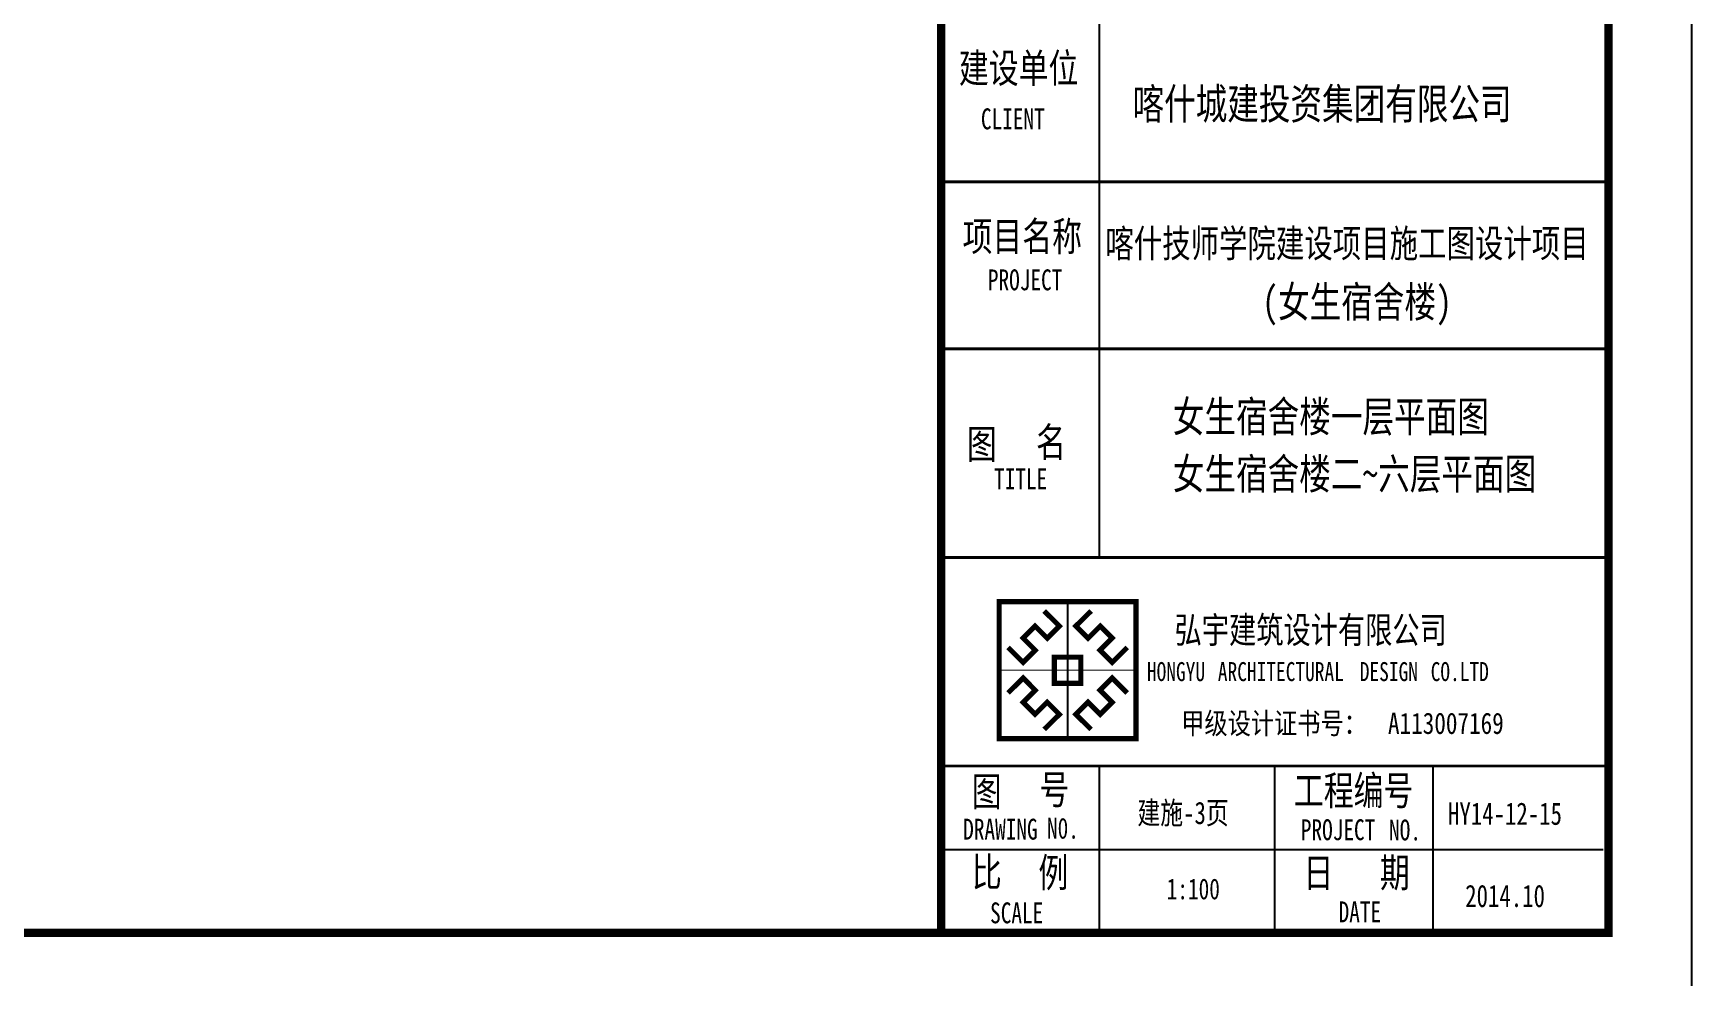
# Model space of a CAD drawing. Extents: x 30064 to 135164, y 17999 to 492668.
# Drawn here: x 94295 to 114181, y 196674 to 207980 of the extents above; entities that cross this region are included whole.
import ezdxf

# ---------------------------------------------------------------- set-up
doc = ezdxf.new("R2010")
doc.units = 0
doc.header["$LTSCALE"] = 1000
doc.header["$MEASUREMENT"] = 0
for name, color, linetype in [('PUB_TITLE', 7, 'Continuous'), ('TK', 126, 'Continuous'), ('TWT_TITLE', 7, 'Continuous')]:
    doc.layers.add(name, color=color, linetype=linetype)
doc.styles.add('-宋体', font='', dxfattribs={"width": 0.8})
doc.styles.add('_TEL_DIM', font='simhei.ttf', dxfattribs={"width": 0.8, "height": 3.5})
doc.styles.get('-宋体').set_extended_font_data('SimSun')

# ---------------------------------------------------------------- blocks, each defined once
blk = doc.blocks.new('logo')
at = {"color": 6}
blk.add_line((1004, 2011), (1004, 0), dxfattribs=at)
at = {"color": 6, "const_width": 74.6}
for points in [[(0, 2011), (2008, 2011), (2008, 0), (0, 0)], [(809, 1198), (1199, 1198), (1199, 813), (809, 813)]]:
    blk.add_lwpolyline(points, close=True, dxfattribs=at)
at = {"color": 6}
blk.add_lwpolyline([(0, 2011), (2008, 2011), (2008, 0), (0, 0)], close=True, dxfattribs=at)
for points, const_width in [([(1004, 2011), (1004, 0)], 15.2), ([(660, 1874), (883, 1654), (704, 1475), (526, 1653), (350, 1477), (528, 1299), (350, 1120), (129, 1340)], 74.6), ([(1348, 1874), (1125, 1654), (1304, 1475), (1482, 1653), (1658, 1477), (1480, 1299), (1659, 1120), (1879, 1340)], 74.6), ([(0, 1006), (2008, 1006)], 15.2), ([(660, 137), (883, 357), (704, 536), (526, 358), (350, 534), (528, 712), (350, 891), (129, 671)], 74.6), ([(1348, 137), (1125, 357), (1304, 536), (1482, 358), (1658, 534), (1480, 712), (1659, 891), (1879, 671)], 74.6)]:
    blk.add_lwpolyline(points, dxfattribs=dict(at, const_width=const_width))

msp = doc.modelspace()

# ---------------------------------------------------------------- linework, layer by layer
for p, q in [((105181, 197198), (105181, 254598)), ((107081, 201699), (107081, 208199)), ((106381, 201699), (113181, 201699)), ((106381, 199199), (113181, 199199)), ((106381, 199199), (113116, 199199)), ((107081, 197198), (107081, 199199)), ((109181, 197198), (109181, 199199)), ((111081, 197198), (111081, 199199)), ((105181, 198199), (113116, 198199)), ((107381, 198199), (107581, 198199)), ((113181, 197198), (106381, 197198)), ((106381, 197198), (108081, 197198)), ((113181, 197199), (107229, 197199))]:
    msp.add_line(p, q)
at = {"const_width": 34}
for points in [[(105181, 206199), (113181, 206199)], [(105181, 204199), (113181, 204199)], [(105181, 201699), (113181, 201699)], [(105181, 199199), (113181, 199199)]]:
    msp.add_lwpolyline(points, dxfattribs=at)
msp.add_point((113181, 197199))
at = {"layer": 'PUB_TITLE', "const_width": 100}
msp.add_lwpolyline([(105181, 254598), (113181, 254598), (113181, 197199), (105181, 197199)], close=True, dxfattribs=at)
at = {"layer": 'TWT_TITLE'}
msp.add_lwpolyline([(30081, 196199), (114181, 196199), (114181, 255599), (30081, 255599)], close=True, dxfattribs=at)
at = {"layer": 'TWT_TITLE', "const_width": 100}
msp.add_lwpolyline([(32581, 197199), (113181, 197199), (113181, 254599), (32581, 254599)], close=True, dxfattribs=at)

# ---------------------------------------------------------------- block references
at = {"color": 5, "xscale": 0.8162497762823477, "yscale": 0.8162497763405554, "zscale": 0.8162497763138334}
msp.add_blockref('logo', (105878, 199527), dxfattribs=at)

# ---------------------------------------------------------------- texts
at = {"style": '-宋体', "width": 0.75}
for s, height, p in [('建设单位', 350, (105394, 207387)), ('喀什城建投资集团有限公司', 370.27, (107475, 206949)), ('CLIENT', 250, (105658, 206829)), ('项目名称', 350, (105438, 205371)), ('喀什技师学院建设项目施工图设计项目', 333.25, (107149, 205295)), ('PROJECT', 250, (105741, 204900)), ('(女生宿舍楼)', 370.3, (109031, 204576)), ('女生宿舍楼一层平面图', 370.3, (107959, 203201)), ('图', 350, (105490, 202881)), ('名', 350, (106319, 202906)), ('女生宿舍楼二~六层平面图', 370.27, (107959, 202515)), ('TITLE', 250, (105816, 202515)), ('图', 350, (105548, 198719)), ('号', 350, (106360, 198743)), ('工程编号', 350, (109410, 198731)), ('建施-3页', 267.7, (107534, 198504)), ('HY14-12-15', 267.7, (111258, 198495)), ('DRAWING', 250, (105445, 198318)), ('N0.', 250, (106450, 198329)), ('PROJECT', 250, (109493, 198311)), ('NO.', 250, (110551, 198308)), ('比', 350, (105550, 197754)), ('例', 350, (106348, 197748)), ('日', 350, (109526, 197745)), ('期', 350, (110441, 197747)), ('1:100', 250, (107885, 197602)), ('2014.10', 267.7, (111464, 197509)), ('SCALE', 250, (105768, 197315)), ('DATE', 250, (109946, 197327))]:
    msp.add_text(s, height=height, dxfattribs=at).set_placement(p)
at = {"layer": 'TK', "color": 9}
for s, height, style, width, p in [('弘宇建筑设计有限公司', 319, '-宋体', 0.75, (107980, 200671)), ('HONGYU', 227.8, '-宋体', 0.75, (107648, 200217, 0)), ('ARCHITECTURAL', 227.85, '-宋体', 0.75, (108498, 200217, 0)), ('DESIGN', 227.8, '-宋体', 0.75, (110200, 200217, 0)), ('CO.LTD', 227.8, '-宋体', 0.75, (111050, 200217, 0)), ('甲级设计证书号：', 255.1, '_TEL_DIM', 0.8, (108059, 199584)), ('A113007169', 255.1, '_TEL_DIM', 0.8, (110538, 199584))]:
    msp.add_text(s, height=height, dxfattribs=dict(at, style=style, width=width)).set_placement(p)

doc.saveas('drawing.dxf')
